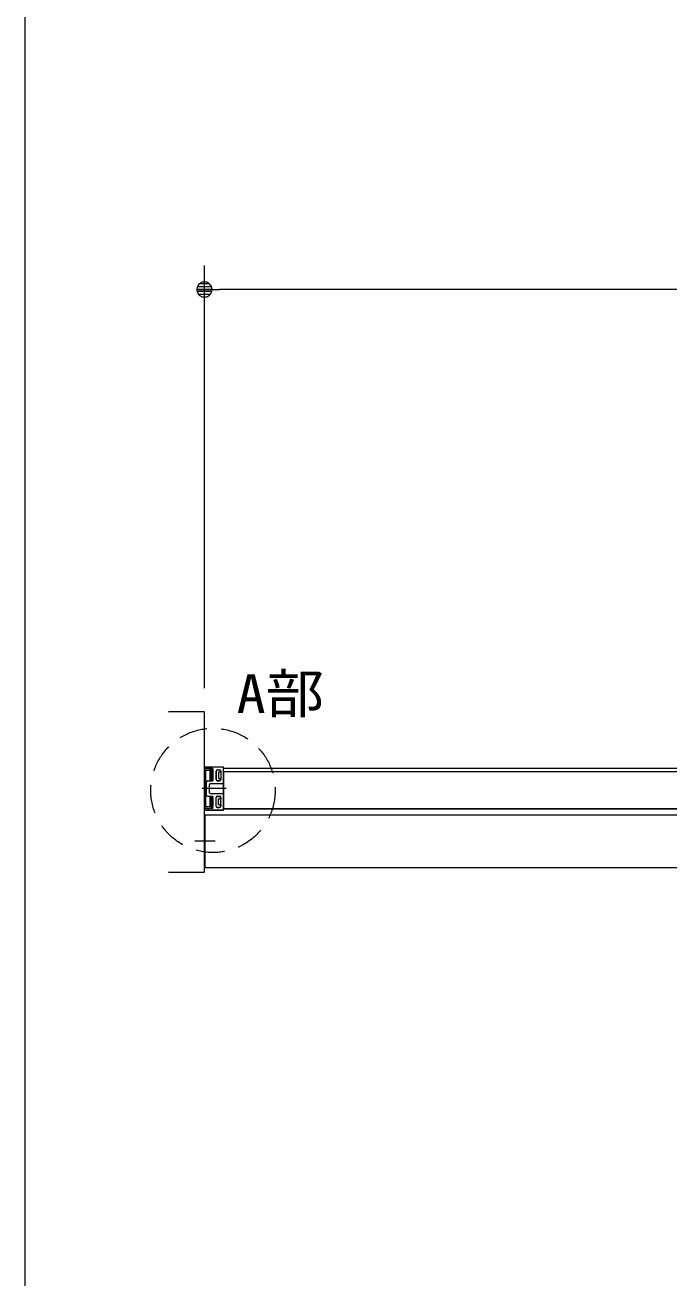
# Model space of a CAD drawing. Units: millimetres, scale not verified. Extents: x -6062 to 6062, y -3045 to 3045.
# Drawn here: x -5788 to -5249, y 862 to 1911 of the extents above; entities that cross this region are included whole.
import ezdxf
from ezdxf.enums import TextEntityAlignment as Align

# ---------------------------------------------------------------- set-up
doc = ezdxf.new("R2010")
doc.units = ezdxf.units.MM
doc.header["$LTSCALE"] = 20
doc.linetypes.add('DASHED1', pattern=[1.8, 1.2, -0.6])
for name, color, linetype, lineweight in [('0-0_2寸法-1', 7, 'Continuous', 9), ('0-1_0', 7, 'Continuous', 9), ('0-3_2寸法-3', 7, 'Continuous', 9), ('0-4_3一般', 7, 'Continuous', 9), ('0-5_1図面枠', 7, 'Continuous', 9)]:
    doc.layers.add(name, color=color, linetype=linetype, lineweight=lineweight)
doc.styles.add('ＭＳ ゴシック', font='')
doc.styles.get('ＭＳ ゴシック').set_extended_font_data('MS Gothic')

# ---------------------------------------------------------------- blocks, each defined once
blk = doc.blocks.new('_Dot')
at = {"layer": '0-1_0'}
for p, q in [((-10, 0), (-20, 0)), ((9.78, 2), (-9.78, 2)), ((7.99, 6), (-7.99, 6)), ((9.16, -3.98), (-9.16, -3.98)), ((6, -7.98), (-6, -7.98))]:
    blk.add_line(p, q, dxfattribs=at)
for points in [[(10, 0), (9.92, 1.25), (9.69, 2.49), (9.3, 3.68), (8.76, 4.82), (8.09, 5.88), (7.29, 6.85), (6.37, 7.71), (5.36, 8.44), (4.26, 9.05), (3.09, 9.51), (1.87, 9.82), (0.63, 9.98), (-0.63, 9.98), (-1.87, 9.82), (-3.09, 9.51), (-4.26, 9.05), (-5.36, 8.44), (-6.37, 7.71), (-7.29, 6.85), (-8.09, 5.88), (-8.76, 4.82), (-9.3, 3.68), (-9.69, 2.49), (-9.92, 1.25), (-10, 0), (0, 0)], [(-10, 0), (-9.92, -1.25), (-9.69, -2.49), (-9.3, -3.68), (-8.76, -4.82), (-8.09, -5.88), (-7.29, -6.85), (-6.37, -7.71), (-5.36, -8.44), (-4.26, -9.05), (-3.09, -9.51), (-1.87, -9.82), (-0.63, -9.98), (0.63, -9.98), (1.87, -9.82), (3.09, -9.51), (4.26, -9.05), (5.36, -8.44), (6.37, -7.71), (7.29, -6.85), (8.09, -5.88), (8.76, -4.82), (9.3, -3.68), (9.69, -2.49), (9.92, -1.25), (10, 0), (0, 0)]]:
    blk.add_lwpolyline(points, close=True, dxfattribs=at)
blk = doc.blocks.new('グループ-59')
at = {"layer": '0-4_3一般'}
for p, q in [((-76684, 25796.9), (-76994, 25796.9)), ((-76682, 25076.9), (-76682, 25796.9)), ((-77000, 25770.9), (-77000, 25790.9)), ((-76951, 25770.9), (-77000, 25770.9)), ((-76976, 25546.9), (-76976, 25736.9)), ((-76970, 25742.9), (-76868, 25742.9)), ((-76866, 25770.9), (-76923.4, 25770.9)), ((-76902, 25573.9), (-76902, 25730.9)), ((-76866.8, 25755.8), (-76900.1, 25762.5)), ((-76896, 25736.9), (-76868, 25736.9)), ((-76892, 25721.7), (-76892, 25583.1)), ((-76887, 25726.9), (-76886.8, 25726.9)), ((-76877.2, 25726.9), (-76886.8, 25726.9)), ((-76872, 25721.9), (-76872, 25721.7)), ((-76872, 25583.1), (-76872, 25721.7)), ((-76862, 25748.9), (-76862, 25750)), ((-76862, 25730.9), (-76862, 25573.9)), ((-76860, 25764.9), (-76860, 25659.9)), ((-76854, 25653.9), (-76860, 25659.9)), ((-76860, 25647.9), (-76854, 25653.9)), ((-76860, 25647.9), (-76860, 25571.9)), ((-76804, 25732.9), (-76804, 25585.9)), ((-76802, 25587.9), (-76802, 25730.9)), ((-76784, 25752.9), (-76746, 25752.9)), ((-76782, 25750.9), (-76748, 25750.9)), ((-76762, 25607.9), (-76748, 25607.9)), ((-76728, 25710.9), (-76748, 25710.9)), ((-76728, 25730.9), (-76728, 25710.9)), ((-76728, 25710.9), (-76728, 25704.9)), ((-76728, 25613.9), (-76728, 25607.9)), ((-76726, 25732.9), (-76726, 25659.9)), ((-76720, 25653.9), (-76726, 25659.9)), ((-76726, 25647.9), (-76720, 25653.9)), ((-76726, 25647.9), (-76726, 25585.9)), ((-76682, 25520.9), (-76682, 25788.9)), ((-76680, 25792.3), (-76680, 25792.9)), ((-76920.4, 25436.9), (-77040.4, 25436.9)), ((-76638.6, 25436.9), (-77038.6, 25436.9)), ((-76854, 25436.9), (-77009.5, 25436.9)), ((-76976, 25356.9), (-76976, 25516.9)), ((-76968, 25545.9), (-76968, 25327.9)), ((-76948, 25565.9), (-76866, 25565.9)), ((-76918, 25501.9), (-76918, 25371.9)), ((-76868, 25567.9), (-76896, 25567.9)), ((-76892, 25582.9), (-76892, 25583.1)), ((-76886.8, 25577.9), (-76877.2, 25577.9)), ((-76877, 25577.9), (-76877.2, 25577.9)), ((-76784, 25565.9), (-76746, 25565.9)), ((-76748, 25567.9), (-76782, 25567.9)), ((-76688, 25516.9), (-76686, 25516.9)), ((-76976, 25136.9), (-76976, 25326.9)), ((-76948, 25307.9), (-76866, 25307.9)), ((-76902, 25142.9), (-76902, 25299.9)), ((-76898, 25351.9), (-76692, 25351.9)), ((-76896, 25305.9), (-76868, 25305.9)), ((-76892, 25290.7), (-76892, 25152.1)), ((-76887, 25295.9), (-76886.8, 25295.9)), ((-76877.2, 25295.9), (-76886.8, 25295.9)), ((-76872, 25290.9), (-76872, 25290.7)), ((-76872, 25152.1), (-76872, 25290.7)), ((-76862, 25299.9), (-76862, 25142.9)), ((-76860, 25225.9), (-76860, 25301.9)), ((-76854, 25219.9), (-76860, 25225.9)), ((-76860, 25213.9), (-76854, 25219.9)), ((-76860, 25108.9), (-76860, 25213.9)), ((-76804, 25140.9), (-76804, 25287.9)), ((-76802, 25142.9), (-76802, 25285.9)), ((-76784, 25307.9), (-76746, 25307.9)), ((-76782, 25305.9), (-76748, 25305.9)), ((-76762, 25265.9), (-76748, 25265.9)), ((-76728, 25265.9), (-76748, 25265.9)), ((-76728, 25285.9), (-76728, 25265.9)), ((-76728, 25265.9), (-76728, 25259.9)), ((-76728, 25168.9), (-76728, 25162.9)), ((-76726, 25225.9), (-76726, 25287.9)), ((-76720, 25219.9), (-76726, 25225.9)), ((-76726, 25213.9), (-76720, 25219.9)), ((-76726, 25140.9), (-76726, 25213.9)), ((-76692, 25351.9), (-76692, 25352.9)), ((-76688, 25356.9), (-76686, 25356.9)), ((-76682, 25352.9), (-76682, 25084.9)), ((-76951, 25102.9), (-77000, 25102.9)), ((-77000, 25102.9), (-77000, 25082.9)), ((-77000, 25076.9), (-76682, 25076.9)), ((-76684, 25076.9), (-76994, 25076.9)), ((-76990, 24996.9), (18350, 24996.9)), ((-76990, 24116.9), (-76990, 24996.9)), ((-76868, 25130.9), (-76970, 25130.9)), ((-76866, 25102.9), (-76923.4, 25102.9)), ((-76900.1, 25111.3), (-76866.8, 25117.9)), ((-76868, 25136.9), (-76896, 25136.9)), ((-76892, 25151.9), (-76892, 25152.1)), ((-76886.8, 25146.9), (-76877.2, 25146.9)), ((-76877, 25146.9), (-76877.2, 25146.9)), ((-76862, 25123.8), (-76862, 25124.9)), ((-76784, 25120.9), (-76746, 25120.9)), ((-76748, 25122.9), (-76782, 25122.9)), ((-76680, 25081.4), (-76680, 25080.9)), ((-76817.8, 24556.9), (-77157.8, 24556.9)), ((-76990, 24116.9), (18350, 24116.9))]:
    blk.add_line(p, q, dxfattribs=at)
for points in [[(-76682, 25796.9), (-77000, 25796.9), (-77000, 25076.9)], [(-76950, 25766.9), (-77000, 25766.9), (-77000, 25106.9), (-76950, 25106.9)], [(-76904, 25762.9), (-76913.1, 25762.9), (-76935, 25775.5)], [(-76892, 25721.7), (-76892, 25721.9), (-76892, 25722.1), (-76891.9, 25722.3), (-76891.9, 25722.5), (-76891.9, 25722.7), (-76891.8, 25722.9), (-76891.8, 25723.1), (-76891.7, 25723.3), (-76891.6, 25723.4), (-76891.5, 25723.6), (-76891.5, 25723.8), (-76891.4, 25724), (-76891.3, 25724.1), (-76891.2, 25724.3), (-76891.1, 25724.5), (-76890.9, 25724.6), (-76890.8, 25724.8), (-76890.7, 25725), (-76890.5, 25725.1), (-76890.4, 25725.3), (-76890.2, 25725.4), (-76890.1, 25725.6), (-76889.9, 25725.7), (-76889.8, 25725.8), (-76889.6, 25725.9), (-76889.4, 25726.1), (-76889.3, 25726.2), (-76889.1, 25726.3), (-76888.9, 25726.4), (-76888.7, 25726.4), (-76888.5, 25726.5), (-76888.4, 25726.6), (-76888.2, 25726.6), (-76888, 25726.7), (-76887.8, 25726.8), (-76887.6, 25726.8), (-76887.4, 25726.8), (-76887.2, 25726.9), (-76887, 25726.9)], [(-76877.2, 25726.9), (-76877, 25726.9), (-76876.8, 25726.8), (-76876.6, 25726.8), (-76876.4, 25726.8), (-76876.2, 25726.7), (-76876, 25726.7), (-76875.8, 25726.6), (-76875.6, 25726.6), (-76875.4, 25726.5), (-76875.3, 25726.4), (-76875.1, 25726.3), (-76874.9, 25726.3), (-76874.7, 25726.2), (-76874.6, 25726), (-76874.4, 25725.9), (-76874.2, 25725.8), (-76874.1, 25725.7), (-76873.9, 25725.6), (-76873.8, 25725.4), (-76873.6, 25725.3), (-76873.5, 25725.1), (-76873.3, 25725), (-76873.2, 25724.8), (-76873.1, 25724.6), (-76872.9, 25724.5), (-76872.8, 25724.3), (-76872.7, 25724.1), (-76872.6, 25724), (-76872.5, 25723.8), (-76872.4, 25723.6), (-76872.4, 25723.4), (-76872.3, 25723.2), (-76872.2, 25723.1), (-76872.2, 25722.9), (-76872.1, 25722.7), (-76872.1, 25722.5), (-76872.1, 25722.3), (-76872, 25722.1), (-76872, 25721.9)], [(-76748, 25710.9), (-76762, 25710.9), (-76762, 25607.9)], [(-76748, 25607.9), (-76728, 25607.9), (-76728, 25587.9)], [(-76976, 25516.9), (-76970, 25516.9), (-76970, 25546.9), (-76976, 25546.9)], [(-76898, 25521.9), (-76692, 25521.9), (-76692, 25520.9)], [(-76886.8, 25577.9), (-76887, 25577.9), (-76887.2, 25577.9), (-76887.4, 25577.9), (-76887.6, 25578), (-76887.8, 25578), (-76888, 25578.1), (-76888.2, 25578.1), (-76888.4, 25578.2), (-76888.6, 25578.3), (-76888.7, 25578.3), (-76888.9, 25578.4), (-76889.1, 25578.5), (-76889.3, 25578.6), (-76889.4, 25578.7), (-76889.6, 25578.8), (-76889.8, 25579), (-76889.9, 25579.1), (-76890.1, 25579.2), (-76890.2, 25579.4), (-76890.4, 25579.5), (-76890.5, 25579.7), (-76890.7, 25579.8), (-76890.8, 25580), (-76890.9, 25580.1), (-76891.1, 25580.3), (-76891.2, 25580.5), (-76891.3, 25580.6), (-76891.4, 25580.8), (-76891.5, 25581), (-76891.6, 25581.2), (-76891.6, 25581.3), (-76891.7, 25581.5), (-76891.8, 25581.7), (-76891.8, 25581.9), (-76891.9, 25582.1), (-76891.9, 25582.3), (-76891.9, 25582.5), (-76892, 25582.7), (-76892, 25582.9)], [(-76872, 25583.1), (-76872, 25582.9), (-76872, 25582.7), (-76872.1, 25582.5), (-76872.1, 25582.3), (-76872.1, 25582.1), (-76872.2, 25581.9), (-76872.2, 25581.7), (-76872.3, 25581.5), (-76872.4, 25581.3), (-76872.5, 25581.2), (-76872.5, 25581), (-76872.6, 25580.8), (-76872.7, 25580.6), (-76872.8, 25580.5), (-76872.9, 25580.3), (-76873.1, 25580.1), (-76873.2, 25580), (-76873.3, 25579.8), (-76873.5, 25579.6), (-76873.6, 25579.5), (-76873.8, 25579.3), (-76873.9, 25579.2), (-76874.1, 25579.1), (-76874.2, 25578.9), (-76874.4, 25578.8), (-76874.6, 25578.7), (-76874.7, 25578.6), (-76874.9, 25578.5), (-76875.1, 25578.4), (-76875.3, 25578.3), (-76875.5, 25578.2), (-76875.6, 25578.2), (-76875.8, 25578.1), (-76876, 25578.1), (-76876.2, 25578), (-76876.4, 25578), (-76876.6, 25577.9), (-76876.8, 25577.9), (-76877, 25577.9)], [(-76976, 25326.9), (-76970, 25326.9), (-76970, 25356.9), (-76976, 25356.9)], [(-76892, 25290.7), (-76892, 25290.9), (-76892, 25291.1), (-76891.9, 25291.3), (-76891.9, 25291.5), (-76891.9, 25291.7), (-76891.8, 25291.9), (-76891.8, 25292.1), (-76891.7, 25292.3), (-76891.6, 25292.4), (-76891.5, 25292.6), (-76891.5, 25292.8), (-76891.4, 25293), (-76891.3, 25293.1), (-76891.2, 25293.3), (-76891.1, 25293.5), (-76890.9, 25293.6), (-76890.8, 25293.8), (-76890.7, 25294), (-76890.5, 25294.1), (-76890.4, 25294.3), (-76890.2, 25294.4), (-76890.1, 25294.6), (-76889.9, 25294.7), (-76889.8, 25294.8), (-76889.6, 25294.9), (-76889.4, 25295.1), (-76889.3, 25295.2), (-76889.1, 25295.3), (-76888.9, 25295.4), (-76888.7, 25295.4), (-76888.5, 25295.5), (-76888.4, 25295.6), (-76888.2, 25295.6), (-76888, 25295.7), (-76887.8, 25295.8), (-76887.6, 25295.8), (-76887.4, 25295.8), (-76887.2, 25295.9), (-76887, 25295.9)], [(-76877.2, 25295.9), (-76877, 25295.9), (-76876.8, 25295.8), (-76876.6, 25295.8), (-76876.4, 25295.8), (-76876.2, 25295.7), (-76876, 25295.7), (-76875.8, 25295.6), (-76875.6, 25295.6), (-76875.4, 25295.5), (-76875.3, 25295.4), (-76875.1, 25295.3), (-76874.9, 25295.3), (-76874.7, 25295.2), (-76874.6, 25295), (-76874.4, 25294.9), (-76874.2, 25294.8), (-76874.1, 25294.7), (-76873.9, 25294.6), (-76873.8, 25294.4), (-76873.6, 25294.3), (-76873.5, 25294.1), (-76873.3, 25294), (-76873.2, 25293.8), (-76873.1, 25293.6), (-76872.9, 25293.5), (-76872.8, 25293.3), (-76872.7, 25293.1), (-76872.6, 25293), (-76872.5, 25292.8), (-76872.4, 25292.6), (-76872.4, 25292.4), (-76872.3, 25292.2), (-76872.2, 25292.1), (-76872.2, 25291.9), (-76872.1, 25291.7), (-76872.1, 25291.5), (-76872.1, 25291.3), (-76872, 25291.1), (-76872, 25290.9)], [(-76748, 25162.9), (-76762, 25162.9), (-76762, 25265.9)], [(-76935, 25098.2), (-76913.1, 25110.9), (-76904, 25110.9)], [(-76886.8, 25146.9), (-76887, 25146.9), (-76887.2, 25146.9), (-76887.4, 25146.9), (-76887.6, 25147), (-76887.8, 25147), (-76888, 25147.1), (-76888.2, 25147.1), (-76888.4, 25147.2), (-76888.6, 25147.3), (-76888.7, 25147.3), (-76888.9, 25147.4), (-76889.1, 25147.5), (-76889.3, 25147.6), (-76889.4, 25147.7), (-76889.6, 25147.8), (-76889.8, 25148), (-76889.9, 25148.1), (-76890.1, 25148.2), (-76890.2, 25148.4), (-76890.4, 25148.5), (-76890.5, 25148.7), (-76890.7, 25148.8), (-76890.8, 25149), (-76890.9, 25149.1), (-76891.1, 25149.3), (-76891.2, 25149.5), (-76891.3, 25149.6), (-76891.4, 25149.8), (-76891.5, 25150), (-76891.6, 25150.2), (-76891.6, 25150.3), (-76891.7, 25150.5), (-76891.8, 25150.7), (-76891.8, 25150.9), (-76891.9, 25151.1), (-76891.9, 25151.3), (-76891.9, 25151.5), (-76892, 25151.7), (-76892, 25151.9)], [(-76872, 25152.1), (-76872, 25151.9), (-76872, 25151.7), (-76872.1, 25151.5), (-76872.1, 25151.3), (-76872.1, 25151.1), (-76872.2, 25150.9), (-76872.2, 25150.7), (-76872.3, 25150.5), (-76872.4, 25150.3), (-76872.5, 25150.2), (-76872.5, 25150), (-76872.6, 25149.8), (-76872.7, 25149.6), (-76872.8, 25149.5), (-76872.9, 25149.3), (-76873.1, 25149.1), (-76873.2, 25149), (-76873.3, 25148.8), (-76873.5, 25148.6), (-76873.6, 25148.5), (-76873.8, 25148.3), (-76873.9, 25148.2), (-76874.1, 25148.1), (-76874.2, 25147.9), (-76874.4, 25147.8), (-76874.6, 25147.7), (-76874.7, 25147.6), (-76874.9, 25147.5), (-76875.1, 25147.4), (-76875.3, 25147.3), (-76875.5, 25147.2), (-76875.6, 25147.2), (-76875.8, 25147.1), (-76876, 25147.1), (-76876.2, 25147), (-76876.4, 25147), (-76876.6, 25146.9), (-76876.8, 25146.9), (-76877, 25146.9)], [(-76748, 25162.9), (-76728, 25162.9), (-76728, 25142.9)]]:
    blk.add_lwpolyline(points, dxfattribs=at)
for points in [[(-53318, 25096.9), (-76682, 25096.9), (-76682, 25776.9), (-53318, 25776.9)], [(-76680, 25096.9), (-53320, 25096.9), (-53320, 25716.9), (-76680, 25716.9)]]:
    blk.add_lwpolyline(points, close=True, dxfattribs=at)
for centre, radius, start, end in [((-76994, 25790.9), 6, 90, 180), ((-76684, 25792.9), 4, 0, 90), ((-76970, 25736.9), 6, 90, 180), ((-76951, 25774.9), 4, 270, 326.25101), ((-76940, 25766.9), 10, 60, 180), ((-76936, 25764.9), 14, 25.37693, 146.25101), ((-76904, 25742.9), 20, 78.69007, 90), ((-76896, 25730.9), 6, 97.23876, 172.76124), ((-76896, 25730.9), 6, 172.76124, 180), ((-76896, 25730.9), 6, 90, 97.23876), ((-76868, 25748.9), 6, 270, 0), ((-76868, 25730.9), 6, 82.76124, 90), ((-76868, 25730.9), 6, 7.23876, 82.76124), ((-76868, 25750), 6, 0, 78.69007), ((-76866, 25764.9), 6, 0, 90), ((-76868, 25730.9), 6, 0, 7.23876), ((-76784, 25732.9), 20, 90, 180), ((-76782, 25730.9), 20, 90, 180), ((-76782, 25587.9), 20, 180, 270), ((-76748, 25730.9), 20, 0, 90), ((-76748, 25587.9), 20, 270, 0), ((-76746, 25732.9), 20, 0, 90), ((-76684, 25792.3), 4, 300, 0), ((-76948, 25545.9), 20, 90, 180), ((-76898, 25501.9), 20, 90, 180), ((-76896, 25573.9), 6, 180, 187.23876), ((-76896, 25573.9), 6, 187.23876, 262.76124), ((-76896, 25573.9), 6, 262.76124, 270), ((-76868, 25573.9), 6, 270, 277.23876), ((-76868, 25573.9), 6, 277.23876, 352.76124), ((-76866, 25571.9), 6, 270, 0), ((-76868, 25573.9), 6, 352.76124, 0), ((-76784, 25585.9), 20, 180, 270), ((-76746, 25585.9), 20, 270, 0), ((-76688, 25520.9), 4, 180, 270), ((-76686, 25520.9), 4, 270, 0), ((-76948, 25327.9), 20, 180, 270), ((-76898, 25371.9), 20, 180, 270), ((-76896, 25299.9), 6, 97.23876, 172.76124), ((-76896, 25299.9), 6, 172.76124, 180), ((-76896, 25299.9), 6, 90, 97.23876), ((-76868, 25299.9), 6, 82.76124, 90), ((-76868, 25299.9), 6, 7.23876, 82.76124), ((-76866, 25301.9), 6, 0, 90), ((-76868, 25299.9), 6, 0, 7.23876), ((-76784, 25287.9), 20, 90, 180), ((-76782, 25285.9), 20, 90, 180), ((-76748, 25285.9), 20, 0, 90), ((-76746, 25287.9), 20, 0, 90), ((-76688, 25352.9), 4, 90, 180), ((-76686, 25352.9), 4, 0, 90), ((-76994, 25082.9), 6, 180, 270), ((-76970, 25136.9), 6, 180, 270), ((-76951, 25098.9), 4, 33.74899, 90), ((-76940, 25106.9), 10, 180, 300), ((-76936, 25108.9), 14, 213.74899, 334.62307), ((-76904, 25130.9), 20, 270, 281.30993), ((-76896, 25142.9), 6, 180, 187.23876), ((-76896, 25142.9), 6, 187.23876, 262.76124), ((-76896, 25142.9), 6, 262.76124, 270), ((-76868, 25142.9), 6, 270, 277.23876), ((-76868, 25124.9), 6, 0, 90), ((-76868, 25142.9), 6, 277.23876, 352.76124), ((-76868, 25123.8), 6, 281.30993, 0), ((-76866, 25108.9), 6, 270, 0), ((-76868, 25142.9), 6, 352.76124, 0), ((-76784, 25140.9), 20, 180, 270), ((-76782, 25142.9), 20, 180, 270), ((-76748, 25142.9), 20, 270, 0), ((-76746, 25140.9), 20, 270, 0), ((-76684, 25080.9), 4, 270, 0), ((-76684, 25081.4), 4, 0, 60)]:
    blk.add_arc(centre, radius, start, end, dxfattribs=at)
blk = doc.blocks.new('グループ-60')
at = {"layer": '0-4_3一般'}
blk.add_lwpolyline([(-77600, 24040), (-77000, 24040), (-77000, 26720), (-77600, 26720)], dxfattribs=at)
blk.add_blockref('グループ-59', (0, 0), dxfattribs=at)
blk = doc.blocks.new('グループ-72')
at = {"layer": '0-5_1図面枠'}
blk.add_lwpolyline([(-80000, 55400), (80000, 55400), (80000, -55400), (-80000, -55400)], close=True, dxfattribs=at)
blk = doc.blocks.new('図面枠')
at = {"layer": '0-5_1図面枠'}
blk.add_blockref('グループ-72', (0, 0), dxfattribs=at)

msp = doc.modelspace()

# ---------------------------------------------------------------- linework, layer by layer
at = {"layer": '0-0_2寸法-1'}
for p, q in [((-5637.5, 1356), (-5637.5, 1709.54)), ((-882.21, 1689.54), (-5624.79, 1689.54))]:
    msp.add_line(p, q, dxfattribs=at)
at = {"layer": '0-4_3一般', "linetype": 'DASHED1'}
msp.add_circle((-5630.34, 1270.28), 52, dxfattribs=at)

# ---------------------------------------------------------------- block references
at = {"layer": '0-0_2寸法-1', "xscale": 0.6356201, "yscale": 0.6356201, "rotation": 180}
msp.add_blockref('_Dot', (-5637.5, 1689.54), dxfattribs=at)
at = {"layer": '0-4_3一般', "xscale": 0.05, "yscale": 0.05}
msp.add_blockref('グループ-60', (-1787.5, 0), dxfattribs=at)
at = {"layer": '0-5_1図面枠', "xscale": 0.05, "yscale": 0.05}
msp.add_blockref('図面枠', (-1787.5, 0), dxfattribs=at)

# ---------------------------------------------------------------- texts
at = {"layer": '0-3_2寸法-3', "style": 'ＭＳ ゴシック', "width": 1.1}
msp.add_text('A部', height=32.55, dxfattribs=at).set_placement((-5610.61, 1325.27), align=Align.BOTTOM_LEFT)

doc.saveas('drawing.dxf')
